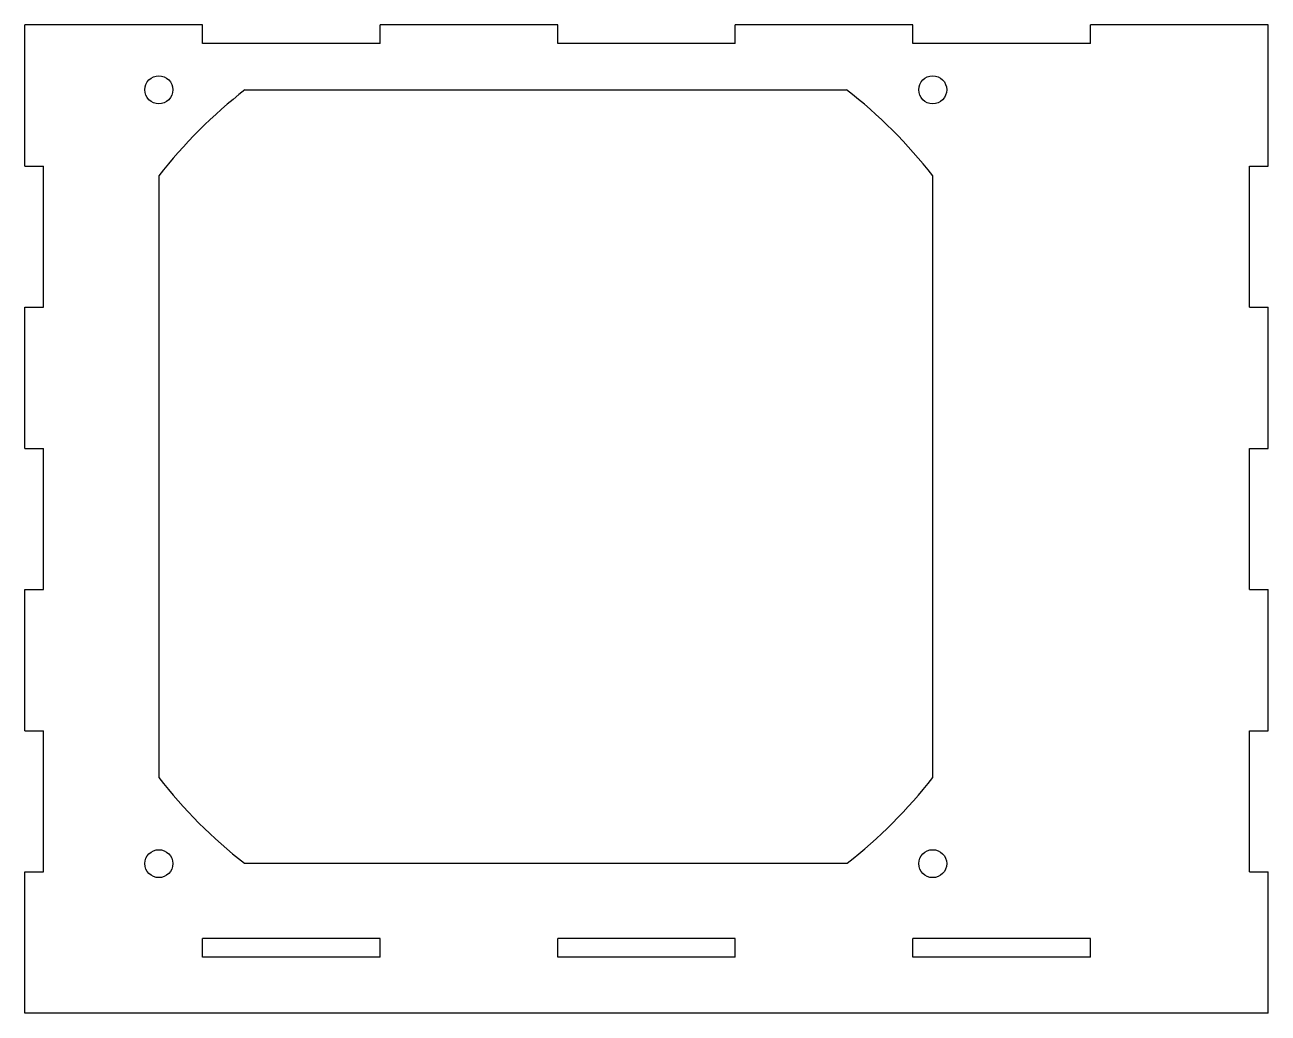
# Model space of a CAD drawing. Extents: x -100 to 100, y -9 to 150.
import ezdxf

# ---------------------------------------------------------------- set-up
doc = ezdxf.new("R2010")
doc.units = 0
doc.header["$MEASUREMENT"] = 0
doc.layers.add('VISIBLE', color=7, linetype='CONTINUOUS')

msp = doc.modelspace()

# ---------------------------------------------------------------- linework, layer by layer
at = {"layer": 'VISIBLE'}
for p, q in [((-71.43, 150), (-100, 150)), ((-100, 127.29), (-100, 150)), ((-71.43, 147), (-71.43, 150)), ((-42.86, 147), (-42.86, 150)), ((-14.29, 150), (-42.86, 150)), ((-14.29, 147), (-14.29, 150)), ((42.86, 150), (14.29, 150)), ((14.29, 147), (14.29, 150)), ((42.86, 147), (42.86, 150)), ((100, 150), (71.43, 150)), ((71.43, 147), (71.43, 150)), ((100, 127.29), (100, 150)), ((-42.86, 147), (-71.43, 147)), ((14.29, 147), (-14.29, 147)), ((71.43, 147), (42.86, 147)), ((-64.6, 139.55), (32.2, 139.55)), ((-100, 127.29), (-97, 127.29)), ((-97, 104.57), (-97, 127.29)), ((97, 104.57), (97, 127.29)), ((97, 127.29), (100, 127.29)), ((-78.45, 125.7), (-78.45, 28.9)), ((46.05, 28.9), (46.05, 125.7)), ((-100, 104.57), (-97, 104.57)), ((-100, 81.86), (-100, 104.57)), ((97, 104.57), (100, 104.57)), ((100, 81.86), (100, 104.57)), ((-100, 81.86), (-97, 81.86)), ((-97, 59.14), (-97, 81.86)), ((97, 59.14), (97, 81.86)), ((97, 81.86), (100, 81.86)), ((-100, 59.14), (-97, 59.14)), ((-100, 36.43), (-100, 59.14)), ((97, 59.14), (100, 59.14)), ((100, 36.43), (100, 59.14)), ((-100, 36.43), (-97, 36.43)), ((-97, 13.71), (-97, 36.43)), ((97, 13.71), (97, 36.43)), ((97, 36.43), (100, 36.43)), ((-64.68, 15.11), (32.28, 15.11)), ((-100, 13.71), (-97, 13.71)), ((-100, -9), (-100, 13.71)), ((97, 13.71), (100, 13.71)), ((100, -9), (100, 13.71)), ((-42.86, 3), (-71.43, 3)), ((-71.43, 0), (-71.43, 3)), ((-42.86, 0), (-42.86, 3)), ((14.29, 3), (-14.29, 3)), ((-14.29, 0), (-14.29, 3)), ((14.29, 0), (14.29, 3)), ((71.43, 3), (42.86, 3)), ((42.86, 0), (42.86, 3)), ((71.43, 0), (71.43, 3)), ((-42.86, 0), (-71.43, 0)), ((14.29, 0), (-14.29, 0)), ((71.43, 0), (42.86, 0)), ((100, -9), (-100, -9))]:
    msp.add_line(p, q, dxfattribs=at)
for centre in [(-78.45, 139.55), (46.05, 139.55), (-78.45, 15.05), (46.05, 15.05)]:
    msp.add_circle(centre, 2.25, dxfattribs=at)
for start, end in [(127.8661, 142.1339), (37.8661, 52.1339), (217.8661, 232.0615), (307.9385, 322.1339)]:
    msp.add_arc((-16.2, 77.3), 78.85, start, end, dxfattribs=at)

doc.saveas('drawing.dxf')
